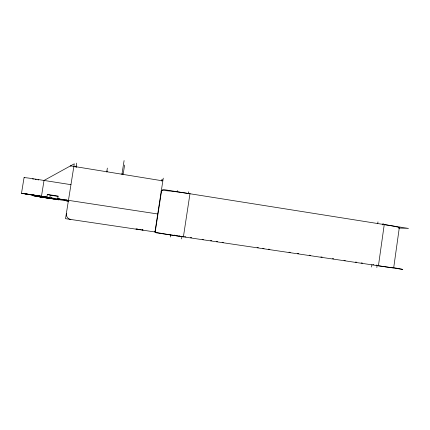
<?xml version="1.0" encoding="UTF-8"?>
<svg xmlns="http://www.w3.org/2000/svg" width="430" height="430" viewBox="0 0 430 430"><rect width="100%" height="100%" fill="white"/><g stroke="black" fill="none" stroke-linecap="round" stroke-linejoin="round"><path stroke-width="0.64" d="M399.287 227.83L393.703 267.723A25.961 0.462 8.9 0 0 393.219 267.584M371.59 267.019L371.912 264.756M377.733 223.557L377.97 221.864M376.841 267.541L377.158 265.321M382.856 224.917L383.087 223.261M189.969 193.758L183.4 236.855A26.112 0.527 8.6 0 1 163.008 233.641L159.852 233.092A26.112 0.527 8.6 0 1 155.182 232.109L161.567 190.7A26.058 1.36 8.7 0 1 166.372 190.705L169.56 191.001A26.058 1.36 8.7 0 1 189.985 193.758M161.691 181.062L161.895 179.756M162.019 180.24L162.137 179.466M163.26 178.144L154.961 231.969L65.527 218.682L74.282 163.792L44.027 180.45L41.484 196.23L54.094 199.111M170.334 237L170.689 234.673M177.268 191.737L177.445 190.581M181.551 238.924L181.911 236.559M188.48 193.532L188.749 191.764M106.731 172L107.349 168.092M107.016 171.721L107.14 170.947M121.937 174.349L124.093 160.594M122.088 174.139L122.206 173.371M123.168 174.225L124.603 165.066M76.029 167.071L76.658 163.131M76.47 167.361L76.68 166.044L74.944 167.001M47.327 194.43L50.267 195.209L49.858 197.746L46.908 197.058L47.327 194.43L58.125 196.085L57.706 198.708L60.27 199.337M51.611 198.542L51.815 197.273M43.763 197.51L58.733 199.816L58.915 198.692M66.145 199.568L65.957 200.735L67.983 201.229M30.885 194.806L21.5 193.274L24.048 177.644M162.723 180.858L70.525 165.862L70.859 166.147M160.981 191.189L163.029 189.479L408.5 228.427L398.535 228.002M21.5 193.274L30.412 194.57M376.9 265.197L376.083 265.09M136.6 228.98L137.788 229.136M141.513 229.824L143.109 230.002L142.255 229.824M32.492 178.918L33.545 179.068M140.787 229.727L140.368 229.668M373.842 264.783L372.998 264.66M140.035 229.62L139.347 229.518M184.561 236.683L185.862 236.876M190.425 237.553L191.732 237.747M202.121 239.29L203.417 239.483M210.523 240.542L211.813 240.73M216.322 241.402L217.612 241.59M222.106 242.257L223.39 242.45M257.113 247.454L258.376 247.642M262.784 248.298L264.047 248.486M268.519 249.147L269.841 249.346M288.96 252.184L290.277 252.378M297.469 253.447L298.78 253.641M309.202 255.189L310.503 255.382M320.866 256.92L322.161 257.113M332.471 258.645L333.755 258.833M344.005 260.354L345.285 260.548M355.481 262.058L356.75 262.246M361.2 262.907L362.463 263.096M29.713 194.468L24.66 193.758L31.632 194.924M34.249 195.327L40.114 196.155L32.873 194.951M41.941 197.096L36.577 196.327L41.877 197.214M44.887 197.682L50.219 198.434L33.809 195.913L42.28 197.144M139.696 229.416L140.771 229.582M139.041 229.47L138.589 229.405M50.267 195.209L58.072 196.408M29.632 194.419L31.132 194.682M30.605 194.564L46.908 197.058M57.706 198.708L157.735 213.989M31.325 194.709L68.682 200.622M33.518 195.215L33.884 195.274M41.995 197.074L68.843 201.17M42.613 197.198L43.629 197.354M44.725 197.655L44.08 197.558M179.923 235.989L179.073 235.86M33.196 195.198L31.186 194.887M32.008 194.983L32.39 195.043M42.812 197.359L43.129 197.408M70.955 184.663L33.164 178.751A10.97 0.392 9.2 0 0 24.424 177.826M42.183 197.262L42.5 197.311M137.82 229.287L135.934 228.97M177.026 235.543L176.359 235.436M35.013 179.299L36.195 179.498M174.413 235.119L173.978 235.043M393.552 267.616L402.786 269.406L156.348 232.84L154.273 231.533M37.931 179.821L38.598 179.966M56.405 199.273L58.733 199.816M70.891 219.488A5.429 5.305 -3.1 0 1 66.365 213.441M393.713 267.777A25.961 0.462 8.9 0 1 393.59 267.788L392.665 267.723A25.95 0.462 8.9 0 1 378.432 265.794L384.243 224.578A25.902 1.193 7.8 0 1 398.287 227.26L399.217 227.61A25.902 1.193 7.8 0 1 398.82 227.927M391.682 267.25A25.961 0.462 8.9 0 1 392.37 267.39"/></g></svg>
